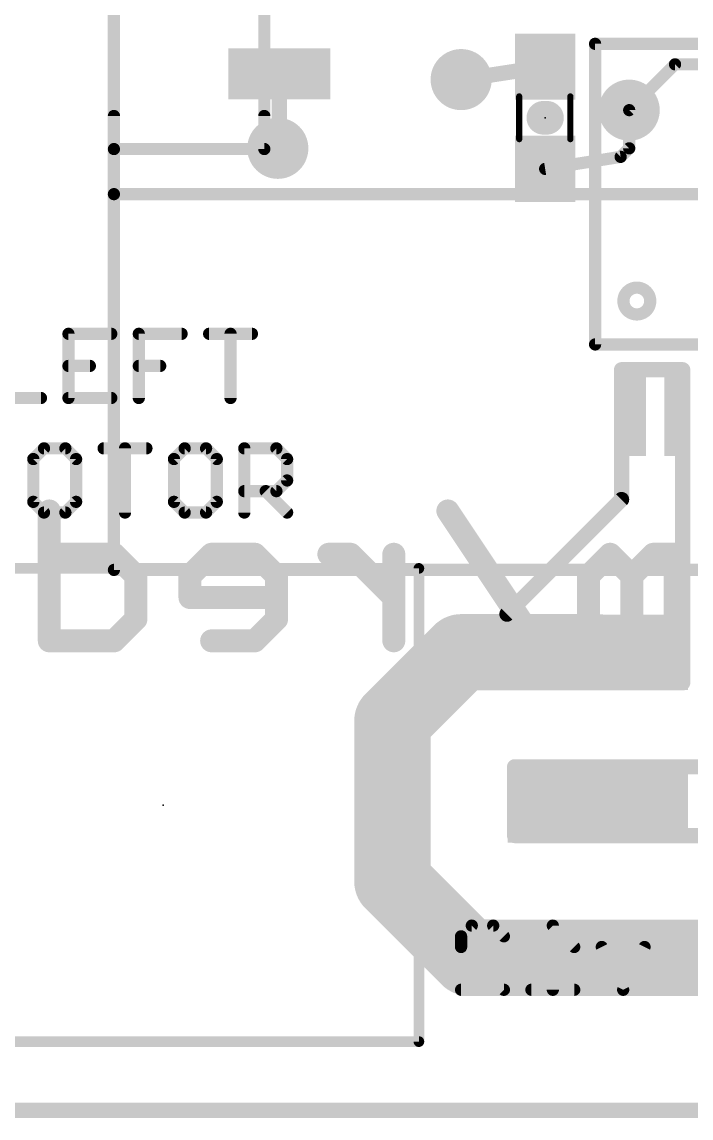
# Model space of a CAD drawing. Extents: x -27 to 95, y -17 to 50.
# Drawn here: x 33.21 to 44.34, y -0.13 to 18.1 of the extents above; entities that cross this region are included whole.
import ezdxf

# ---------------------------------------------------------------- set-up
doc = ezdxf.new("R2010")
doc.units = 0
for name, color, linetype in [('1', 12, 'CONTINUOUS'), ('16', 132, 'CONTINUOUS'), ('18', 110, 'CONTINUOUS'), ('20', 53, 'CONTINUOUS'), ('21', 41, 'CONTINUOUS'), ('22', 40, 'CONTINUOUS'), ('23', 53, 'CONTINUOUS'), ('51', 53, 'CONTINUOUS')]:
    doc.layers.add(name, color=color, linetype=linetype)

# ---------------------------------------------------------------- blocks, each defined once
blk = doc.blocks.new('RECT')
blk.add_solid([(-0.5, -0.5), (0.5, -0.5), (-0.5, 0.5), (0.5, 0.5)])
blk = doc.blocks.new('ROUNDV')
at = {"const_width": 0.5}
blk.add_lwpolyline([(0, -0.25, 1), (0, 0.25, 1), (0, -0.25)], format="xyb", dxfattribs=at)

msp = doc.modelspace()

# ---------------------------------------------------------------- linework, layer by layer
at = {"layer": '1'}
for points, const_width in [([(37.49, 17.24), (37.49, 16.281)], 0.254), ([(41.91, 17.36), (40.513, 17.145)], 0.254), ([(44.069, 17.399), (43.307, 16.637)], 0.2032), ([(45.72, 17.399), (44.069, 17.399)], 0.2032), ([(43.307, 16.637), (43.307, 16.002)], 0.2032), ([(37.49, 16.281), (37.465, 16.002)], 0.254), ([(43.307, 16.002), (43.165, 15.86)], 0.2032), ([(41.91, 15.66), (43.165, 15.86)], 0.2032), ([(43.18, 12.319), (44.196, 12.319)], 0.254), ([(43.18, 10.16), (43.18, 12.319)], 0.254), ([(44.196, 12.319), (44.196, 7.112)], 0.254), ([(41.275, 8.255), (43.18, 10.16)], 0.254), ([(40.513, 7.62), (39.37, 6.477)], 1.27), ([(42.785, 7.62), (40.513, 7.62)], 1.27), ([(41.402, 8.255), (41.275, 8.255)], 0.254), ([(41.402, 7.112), (41.402, 8.255)], 0.254), ([(39.37, 3.81), (39.37, 6.477)], 1.27), ([(44.196, 7.112), (41.402, 7.112)], 0.254), ([(41.402, 4.572), (41.402, 5.715)], 0.254), ([(41.402, 5.715), (44.577, 5.715)], 0.254), ([(45.72, 4.572), (41.402, 4.572)], 0.254), ([(40.64, 2.54), (39.37, 3.81)], 1.27), ([(42.785, 2.54), (40.64, 2.54)], 1.27), ([(45.72, 2.54), (42.785, 2.54)], 1.27), ([(91.44, 0), (2.54, 0)], 0.254)]:
    msp.add_lwpolyline(points, dxfattribs=dict(at, const_width=const_width))
for points, const_width in [([(37.5535, 17.24, 1), (37.4265, 17.24)], 0.127), ([(41.9197, 17.2972, 1), (41.9003, 17.4228)], 0.127), ([(44.069, 17.4498, 1), (44.069, 17.3482)], 0.1016), ([(44.1049, 17.3631, 1), (44.0331, 17.4349)], 0.1016), ([(40.5033, 17.2078, 1), (40.5227, 17.0822)], 0.127), ([(43.3578, 16.637, 1), (43.2562, 16.637)], 0.1016), ([(43.2711, 16.6729, 1), (43.3429, 16.6011)], 0.1016), ([(37.4265, 16.281, 1), (37.5535, 16.281)], 0.127), ([(37.5532, 16.2753, 1), (37.4268, 16.2867)], 0.127), ([(37.4018, 16.0077, 1), (37.5282, 15.9963)], 0.127), ([(43.2562, 16.002, 1), (43.3578, 16.002)], 0.1016), ([(43.3429, 15.9661, 1), (43.2711, 16.0379)], 0.1016), ([(43.1291, 15.8959, 1), (43.2009, 15.8241)], 0.1016), ([(43.173, 15.8098, 1), (43.157, 15.9102)], 0.1016), ([(41.902, 15.7102, 1), (41.918, 15.6098)], 0.1016), ([(43.18, 12.3825, 1), (43.18, 12.2555)], 0.127), ([(43.2435, 12.319, 1), (43.1165, 12.319)], 0.127), ([(44.2595, 12.319, 1), (44.1325, 12.319)], 0.127), ([(44.196, 12.2555, 1), (44.196, 12.3825)], 0.127), ([(43.1165, 10.16, 1), (43.2435, 10.16)], 0.127), ([(43.2249, 10.1151, 1), (43.1351, 10.2049)], 0.127), ([(40.513, 7.9375, 1), (40.513, 7.3025)], 0.635), ([(40.7375, 7.3955, 1), (40.2885, 7.8445)], 0.635), ([(41.275, 8.3185, 1), (41.275, 8.1915)], 0.127), ([(41.2301, 8.2999, 1), (41.3199, 8.2101)], 0.127), ([(41.4655, 8.255, 1), (41.3385, 8.255)], 0.127), ([(41.402, 8.1915, 1), (41.402, 8.3185)], 0.127), ([(42.785, 7.3025, 1), (42.785, 7.9375)], 0.635), ([(39.6875, 6.477, 1), (39.0525, 6.477)], 0.635), ([(41.402, 7.1755, 1), (41.402, 7.0485)], 0.127), ([(41.3385, 7.112, 1), (41.4655, 7.112)], 0.127), ([(44.1325, 7.112, 1), (44.2595, 7.112)], 0.127), ([(44.196, 7.0485, 1), (44.196, 7.1755)], 0.127), ([(39.1455, 6.7015, 1), (39.5945, 6.2525)], 0.635), ([(41.4655, 5.715, 1), (41.3385, 5.715)], 0.127), ([(41.402, 5.7785, 1), (41.402, 5.6515)], 0.127), ([(41.402, 4.6355, 1), (41.402, 4.5085)], 0.127), ([(41.3385, 4.572, 1), (41.4655, 4.572)], 0.127), ([(39.5945, 4.0345, 1), (39.1455, 3.5855)], 0.635), ([(39.0525, 3.81, 1), (39.6875, 3.81)], 0.635), ([(40.64, 2.8575, 1), (40.64, 2.2225)], 0.635), ([(42.785, 2.8575, 1), (42.785, 2.2225)], 0.635), ([(42.785, 2.2225, 1), (42.785, 2.8575)], 0.635), ([(40.4155, 2.3155, 1), (40.8645, 2.7645)], 0.635)]:
    msp.add_lwpolyline(points, format="xyb", dxfattribs=dict(at, const_width=const_width))
at = {"layer": '16'}
for points, const_width in [([(40.5119, 2.8964), (40.6898, 3.0743)], 0.2032), ([(40.6898, 3.0743), (41.0458, 3.0743)], 0.2032), ([(41.0458, 3.0743), (41.2237, 2.8964)], 0.2032), ([(42.3931, 2.7184), (42.0372, 3.0743)], 0.2032), ([(42.0372, 3.0743), (42.0372, 2.0066)], 0.2032), ([(40.5119, 2.7184), (40.5119, 2.8964)], 0.2032), ([(41.2237, 2.0066), (40.5119, 2.7184)], 0.2032), ([(43.2066, 2.0066), (42.8507, 2.7184)], 0.2032), ([(43.5625, 2.7184), (43.2066, 2.0066)], 0.2032), ([(40.5119, 2.0066), (41.2237, 2.0066)], 0.2032), ([(42.3931, 2.0066), (41.6813, 2.0066)], 0.2032), ([(91.44, 0), (2.54, 0)], 0.254)]:
    msp.add_lwpolyline(points, dxfattribs=dict(at, const_width=const_width))
at = {"layer": '16', "const_width": 0.1016}
for points in [[(40.6898, 3.1251, 1), (40.6898, 3.0235)], [(40.7258, 3.0384, 1), (40.6539, 3.1102)], [(41.0817, 3.1102, 1), (41.0098, 3.0384)], [(41.0458, 3.0235, 1), (41.0458, 3.1251)], [(42.0731, 3.1102, 1), (42.0013, 3.0384)], [(42.088, 3.0743, 1), (41.9864, 3.0743)], [(40.5627, 2.8964, 1), (40.4611, 2.8964)], [(40.476, 2.9323, 1), (40.5478, 2.8604)], [(41.1878, 2.8604, 1), (41.2596, 2.9323)], [(40.5478, 2.7543, 1), (40.476, 2.6825)], [(40.4611, 2.7184, 1), (40.5627, 2.7184)], [(42.3572, 2.6825, 1), (42.429, 2.7543)], [(42.8961, 2.7411, 1), (42.8053, 2.6957)], [(43.6079, 2.6957, 1), (43.5171, 2.7411)], [(40.5119, 2.0574, 1), (40.5119, 1.9558)], [(41.1878, 1.9707, 1), (41.2596, 2.0425)], [(41.2237, 1.9558, 1), (41.2237, 2.0574)], [(41.6813, 2.0574, 1), (41.6813, 1.9558)], [(41.9864, 2.0066, 1), (42.088, 2.0066)], [(42.3931, 1.9558, 1), (42.3931, 2.0574)], [(43.1612, 2.0293, 1), (43.252, 1.9839)], [(43.1612, 1.9839, 1), (43.252, 2.0293)]]:
    msp.add_lwpolyline(points, format="xyb", dxfattribs=at)
at = {"layer": '20', "const_width": 0.254}
msp.add_lwpolyline([(2.54, 0), (91.44, 0)], dxfattribs=at)
at = {"layer": '21'}
for points, const_width in [([(42.74, 17.74), (51.24, 17.74)], 0.2032), ([(42.74, 12.74), (42.74, 17.74)], 0.2032), ([(41.8795, 16.51), (41.9405, 16.51)], 0.5588), ([(34.74, 15.99), (34.74, 16.54)], 0.2032), ([(37.24, 15.99), (37.24, 16.54)], 0.2032), ([(34.74, 15.99), (34.74, 15.24)], 0.2032), ([(34.74, 15.99), (37.24, 15.99)], 0.2032), ([(34.74, 15.24), (59.24, 15.24)], 0.2032), ([(34.696, 12.9168), (33.9842, 12.9168)], 0.2032), ([(33.9842, 12.9168), (33.9842, 11.8491)], 0.2032), ([(35.1536, 11.8491), (35.1536, 12.9168)], 0.2032), ([(35.1536, 12.9168), (35.8654, 12.9168)], 0.2032), ([(36.323, 12.9168), (37.0348, 12.9168)], 0.2032), ([(36.6789, 11.8491), (36.6789, 12.9168)], 0.2032), ([(51.24, 12.74), (42.74, 12.74)], 0.2032), ([(33.9842, 12.383), (34.3401, 12.383)], 0.2032), ([(35.1536, 12.383), (35.5095, 12.383)], 0.2032), ([(32.8148, 11.8491), (33.5266, 11.8491)], 0.2032), ([(33.9842, 11.8491), (34.696, 11.8491)], 0.2032), ([(33.5774, 11.0118), (33.3995, 10.8339)], 0.2032), ([(33.9334, 11.0118), (33.5774, 11.0118)], 0.2032), ([(34.1113, 10.8339), (33.9334, 11.0118)], 0.2032), ([(34.5689, 11.0118), (35.2807, 11.0118)], 0.2032), ([(34.9248, 9.9441), (34.9248, 11.0118)], 0.2032), ([(35.9162, 11.0118), (35.7383, 10.8339)], 0.2032), ([(36.2722, 11.0118), (35.9162, 11.0118)], 0.2032), ([(36.4501, 10.8339), (36.2722, 11.0118)], 0.2032), ([(36.9077, 9.9441), (36.9077, 11.0118)], 0.2032), ([(36.9077, 11.0118), (37.4415, 11.0118)], 0.2032), ([(37.4415, 11.0118), (37.6195, 10.8339)], 0.2032), ([(33.3995, 10.8339), (33.3995, 10.122)], 0.2032), ([(34.1113, 10.122), (34.1113, 10.8339)], 0.2032), ([(35.7383, 10.8339), (35.7383, 10.122)], 0.2032), ([(36.4501, 10.122), (36.4501, 10.8339)], 0.2032), ([(37.6195, 10.8339), (37.6195, 10.478)], 0.2032), ([(37.6195, 10.478), (37.4415, 10.3)], 0.2032), ([(37.4415, 10.3), (36.9077, 10.3)], 0.2032), ([(37.2636, 10.3), (37.6195, 9.9441)], 0.2032), ([(33.3995, 10.122), (33.5774, 9.9441)], 0.2032), ([(33.9334, 9.9441), (34.1113, 10.122)], 0.2032), ([(35.7383, 10.122), (35.9162, 9.9441)], 0.2032), ([(36.2722, 9.9441), (36.4501, 10.122)], 0.2032), ([(33.5774, 9.9441), (33.9334, 9.9441)], 0.2032), ([(35.9162, 9.9441), (36.2722, 9.9441)], 0.2032), ([(39.81, 9.015), (31.31, 9.015)], 0.1778), ([(39.81, 1.145), (39.81, 9.015)], 0.1778), ([(31.31, 1.145), (39.81, 1.145)], 0.1778)]:
    msp.add_lwpolyline(points, dxfattribs=dict(at, const_width=const_width))
for points, const_width in [([(42.74, 17.7908, 1), (42.74, 17.6892)], 0.1016), ([(42.7908, 17.74, 1), (42.6892, 17.74)], 0.1016), ([(41.8795, 16.6497, 1), (41.8795, 16.3703)], 0.2794), ([(41.9405, 16.3703, 1), (41.9405, 16.6497)], 0.2794), ([(34.7908, 16.54, 1), (34.6892, 16.54)], 0.1016), ([(37.2908, 16.54, 1), (37.1892, 16.54)], 0.1016), ([(34.7908, 15.99, 1), (34.6892, 15.99)], 0.1016), ([(34.74, 16.0408, 1), (34.74, 15.9392)], 0.1016), ([(37.24, 15.9392, 1), (37.24, 16.0408)], 0.1016), ([(34.6892, 15.99, 1), (34.7908, 15.99)], 0.1016), ([(37.1892, 15.99, 1), (37.2908, 15.99)], 0.1016), ([(34.74, 15.2908, 1), (34.74, 15.1892)], 0.1016), ([(34.6892, 15.24, 1), (34.7908, 15.24)], 0.1016), ([(43.434, 13.2389, 1), (43.434, 13.6851, 1), (43.434, 13.2389)], 0.2032), ([(33.9842, 12.9676, 1), (33.9842, 12.866)], 0.1016), ([(34.035, 12.9168, 1), (33.9334, 12.9168)], 0.1016), ([(34.696, 12.866, 1), (34.696, 12.9676)], 0.1016), ([(35.2044, 12.9168, 1), (35.1028, 12.9168)], 0.1016), ([(35.1536, 12.9676, 1), (35.1536, 12.866)], 0.1016), ([(35.8654, 12.866, 1), (35.8654, 12.9676)], 0.1016), ([(36.323, 12.9676, 1), (36.323, 12.866)], 0.1016), ([(36.7297, 12.9168, 1), (36.6281, 12.9168)], 0.1016), ([(37.0348, 12.866, 1), (37.0348, 12.9676)], 0.1016), ([(42.74, 12.7908, 1), (42.74, 12.6892)], 0.1016), ([(42.6892, 12.74, 1), (42.7908, 12.74)], 0.1016), ([(33.9842, 12.4338, 1), (33.9842, 12.3322)], 0.1016), ([(34.3401, 12.3322, 1), (34.3401, 12.4338)], 0.1016), ([(35.1536, 12.4338, 1), (35.1536, 12.3322)], 0.1016), ([(35.5095, 12.3322, 1), (35.5095, 12.4338)], 0.1016), ([(33.5266, 11.7983, 1), (33.5266, 11.8999)], 0.1016), ([(33.9842, 11.8999, 1), (33.9842, 11.7983)], 0.1016), ([(33.9334, 11.8491, 1), (34.035, 11.8491)], 0.1016), ([(34.696, 11.7983, 1), (34.696, 11.8999)], 0.1016), ([(35.1028, 11.8491, 1), (35.2044, 11.8491)], 0.1016), ([(36.6281, 11.8491, 1), (36.7297, 11.8491)], 0.1016), ([(33.5774, 11.0626, 1), (33.5774, 10.961)], 0.1016), ([(33.6134, 10.9759, 1), (33.5415, 11.0477)], 0.1016), ([(33.9693, 11.0477, 1), (33.8974, 10.9759)], 0.1016), ([(33.9334, 10.961, 1), (33.9334, 11.0626)], 0.1016), ([(34.5689, 11.0626, 1), (34.5689, 10.961)], 0.1016), ([(34.9756, 11.0118, 1), (34.874, 11.0118)], 0.1016), ([(35.2807, 10.961, 1), (35.2807, 11.0626)], 0.1016), ([(35.9162, 11.0626, 1), (35.9162, 10.961)], 0.1016), ([(35.9522, 10.9759, 1), (35.8803, 11.0477)], 0.1016), ([(36.3081, 11.0477, 1), (36.2362, 10.9759)], 0.1016), ([(36.2722, 10.961, 1), (36.2722, 11.0626)], 0.1016), ([(36.9585, 11.0118, 1), (36.8569, 11.0118)], 0.1016), ([(36.9077, 11.0626, 1), (36.9077, 10.961)], 0.1016), ([(37.4775, 11.0477, 1), (37.4056, 10.9759)], 0.1016), ([(37.4415, 10.961, 1), (37.4415, 11.0626)], 0.1016), ([(33.4503, 10.8339, 1), (33.3487, 10.8339)], 0.1016), ([(33.3636, 10.8698, 1), (33.4354, 10.7979)], 0.1016), ([(34.1621, 10.8339, 1), (34.0605, 10.8339)], 0.1016), ([(34.0754, 10.7979, 1), (34.1472, 10.8698)], 0.1016), ([(35.7891, 10.8339, 1), (35.6875, 10.8339)], 0.1016), ([(35.7024, 10.8698, 1), (35.7742, 10.7979)], 0.1016), ([(36.5009, 10.8339, 1), (36.3993, 10.8339)], 0.1016), ([(36.4142, 10.7979, 1), (36.486, 10.8698)], 0.1016), ([(37.6703, 10.8339, 1), (37.5687, 10.8339)], 0.1016), ([(37.5836, 10.7979, 1), (37.6554, 10.8698)], 0.1016), ([(37.6554, 10.442, 1), (37.5836, 10.5139)], 0.1016), ([(36.9077, 10.3508, 1), (36.9077, 10.2492)], 0.1016), ([(37.2995, 10.3359, 1), (37.2277, 10.2641)], 0.1016), ([(37.4415, 10.2492, 1), (37.4415, 10.3508)], 0.1016), ([(37.5687, 10.478, 1), (37.6703, 10.478)], 0.1016), ([(33.4354, 10.158, 1), (33.3636, 10.0861)], 0.1016), ([(34.1472, 10.0861, 1), (34.0754, 10.158)], 0.1016), ([(35.7742, 10.158, 1), (35.7024, 10.0861)], 0.1016), ([(36.486, 10.0861, 1), (36.4142, 10.158)], 0.1016), ([(37.4056, 10.3359, 1), (37.4775, 10.2641)], 0.1016), ([(33.3487, 10.122, 1), (33.4503, 10.122)], 0.1016), ([(33.5774, 9.9949, 1), (33.5774, 9.8933)], 0.1016), ([(33.5415, 9.9082, 1), (33.6134, 9.98)], 0.1016), ([(33.8974, 9.98, 1), (33.9693, 9.9082)], 0.1016), ([(33.9334, 9.8933, 1), (33.9334, 9.9949)], 0.1016), ([(34.0605, 10.122, 1), (34.1621, 10.122)], 0.1016), ([(35.6875, 10.122, 1), (35.7891, 10.122)], 0.1016), ([(35.9162, 9.9949, 1), (35.9162, 9.8933)], 0.1016), ([(35.8803, 9.9082, 1), (35.9522, 9.98)], 0.1016), ([(36.2362, 9.98, 1), (36.3081, 9.9082)], 0.1016), ([(36.2722, 9.8933, 1), (36.2722, 9.9949)], 0.1016), ([(36.3993, 10.122, 1), (36.5009, 10.122)], 0.1016), ([(37.5836, 9.9082, 1), (37.6554, 9.98)], 0.1016), ([(34.874, 9.9441, 1), (34.9756, 9.9441)], 0.1016), ([(36.8569, 9.9441, 1), (36.9585, 9.9441)], 0.1016), ([(39.8544, 9.015, 1), (39.7656, 9.015)], 0.0889), ([(39.81, 8.9706, 1), (39.81, 9.0595)], 0.0889), ([(39.7656, 1.145, 1), (39.8544, 1.145)], 0.0889), ([(39.81, 1.1005, 1), (39.81, 1.1895)], 0.0889)]:
    msp.add_lwpolyline(points, format="xyb", dxfattribs=dict(at, const_width=const_width))
at = {"layer": '22', "const_width": 0.1905}
for points in [[(33.7602, 9.9713, 1), (33.5697, 9.9713)], [(40.3708, 10.0242, 1), (40.2123, 9.9185)], [(33.665, 9.3463, 1), (33.665, 9.1558)], [(34.8127, 9.3184, 1), (34.678, 9.1837)], [(34.7454, 9.1558, 1), (34.7454, 9.3463)], [(36.3639, 9.3463, 1), (36.3639, 9.1558)], [(36.4313, 9.1837, 1), (36.2966, 9.3184)], [(37.1515, 9.3184, 1), (37.0168, 9.1837)], [(37.0842, 9.1558, 1), (37.0842, 9.3463)], [(38.3129, 9.3463, 1), (38.3129, 9.1558)], [(38.7404, 9.3184, 1), (38.6057, 9.1837)], [(38.6731, 9.1558, 1), (38.6731, 9.3463)], [(39.4886, 9.2511, 1), (39.2981, 9.2511)], [(43.0579, 9.3184, 1), (42.9232, 9.1837)], [(43.0579, 9.1837, 1), (42.9232, 9.3184)], [(43.7108, 9.3463, 1), (43.7108, 9.1558)], [(43.7781, 9.1837, 1), (43.6434, 9.3184)], [(44.1662, 9.2511, 1), (43.9757, 9.2511)], [(44.0709, 9.1558, 1), (44.0709, 9.3463)], [(35.2008, 8.8909, 1), (35.0103, 8.8909)], [(35.0382, 8.8236, 1), (35.1729, 8.9583)], [(36.099, 8.8909, 1), (35.9085, 8.8909)], [(35.9364, 8.9583, 1), (36.0711, 8.8236)], [(37.5396, 8.8909, 1), (37.3491, 8.8909)], [(37.377, 8.8236, 1), (37.5117, 8.9583)], [(42.7256, 8.8909, 1), (42.5351, 8.8909)], [(42.563, 8.9583, 1), (42.6977, 8.8236)], [(43.4459, 8.8909, 1), (43.2554, 8.8909)], [(43.2833, 8.9583, 1), (43.418, 8.8236)], [(43.2833, 8.8236, 1), (43.418, 8.9583)], [(35.9085, 8.5308, 1), (36.099, 8.5308)], [(36.0038, 8.626, 1), (36.0038, 8.4355)], [(37.4443, 8.4355, 1), (37.4443, 8.626)], [(39.326, 8.4634, 1), (39.4607, 8.5981)], [(35.0103, 8.1706, 1), (35.2008, 8.1706)], [(35.1729, 8.1033, 1), (35.0382, 8.238)], [(37.3491, 8.1706, 1), (37.5396, 8.1706)], [(37.5117, 8.1033, 1), (37.377, 8.238)], [(33.5697, 7.8105, 1), (33.7602, 7.8105)], [(33.665, 7.9058, 1), (33.665, 7.7153)], [(34.678, 7.8779, 1), (34.8127, 7.7431)], [(34.7454, 7.7153, 1), (34.7454, 7.9058)], [(36.3639, 7.9058, 1), (36.3639, 7.7153)], [(37.0168, 7.8779, 1), (37.1515, 7.7431)], [(37.0842, 7.7153, 1), (37.0842, 7.9058)], [(39.2981, 7.8105, 1), (39.4886, 7.8105)], [(41.6529, 7.7577, 1), (41.8114, 7.8633)], [(42.5351, 7.8105, 1), (42.7256, 7.8105)], [(43.2554, 7.8105, 1), (43.4459, 7.8105)], [(43.9757, 7.8105, 1), (44.1662, 7.8105)]]:
    msp.add_lwpolyline(points, format="xyb", dxfattribs=at)
at = {"layer": '22', "const_width": 0.381}
for points in [[(33.665, 9.9713), (33.665, 7.8105)], [(41.7321, 7.8105), (40.2916, 9.9713)], [(34.7454, 9.2511), (33.665, 9.2511)], [(35.1055, 8.8909), (34.7454, 9.2511)], [(36.3639, 9.2511), (36.0038, 8.8909)], [(37.0842, 9.2511), (36.3639, 9.2511)], [(37.4443, 8.8909), (37.0842, 9.2511)], [(38.6731, 9.2511), (38.3129, 9.2511)], [(39.3933, 8.5308), (38.6731, 9.2511)], [(39.3933, 7.8105), (39.3933, 9.2511)], [(42.9905, 9.2511), (42.6304, 8.8909)], [(43.3506, 8.8909), (42.9905, 9.2511)], [(43.7108, 9.2511), (43.3506, 8.8909)], [(44.0709, 9.2511), (43.7108, 9.2511)], [(44.0709, 7.8105), (44.0709, 9.2511)], [(35.1055, 8.1706), (35.1055, 8.8909)], [(36.0038, 8.8909), (36.0038, 8.5308)], [(37.4443, 8.1706), (37.4443, 8.8909)], [(42.6304, 8.8909), (42.6304, 7.8105)], [(43.3506, 8.8909), (43.3506, 7.8105)], [(36.0038, 8.5308), (37.4443, 8.5308)], [(34.7454, 7.8105), (35.1055, 8.1706)], [(37.0842, 7.8105), (37.4443, 8.1706)], [(33.665, 7.8105), (34.7454, 7.8105)], [(36.3639, 7.8105), (37.0842, 7.8105)]]:
    msp.add_lwpolyline(points, dxfattribs=at)
at = {"layer": '23'}
for p in [(41.91, 16.51), (35.56, 5.08)]:
    msp.add_point(p, dxfattribs=at)
at = {"layer": '51'}
for points, const_width in [([(34.74, 15.99), (34.74, 36.49)], 0.2032), ([(37.24, 36.49), (37.24, 15.99)], 0.2032), ([(41.478, 16.154), (41.478, 16.866)], 0.1016), ([(42.329, 16.154), (42.329, 16.866)], 0.1016), ([(34.74, 15.99), (37.24, 15.99)], 0.2032), ([(34.74, 15.24), (34.74, 8.99)], 0.2032), ([(34.74, 8.99), (59.24, 8.99)], 0.2032)]:
    msp.add_lwpolyline(points, dxfattribs=dict(at, const_width=const_width))
for points, const_width in [([(41.5034, 16.866, 1), (41.4526, 16.866)], 0.0508), ([(42.3544, 16.866, 1), (42.3036, 16.866)], 0.0508), ([(34.74, 16.0408, 1), (34.74, 15.9392)], 0.1016), ([(37.24, 15.9392, 1), (37.24, 16.0408)], 0.1016), ([(41.4526, 16.154, 1), (41.5034, 16.154)], 0.0508), ([(42.3036, 16.154, 1), (42.3544, 16.154)], 0.0508), ([(34.6892, 15.99, 1), (34.7908, 15.99)], 0.1016), ([(37.1892, 15.99, 1), (37.2908, 15.99)], 0.1016), ([(34.7908, 15.24, 1), (34.6892, 15.24)], 0.1016), ([(34.74, 9.0408, 1), (34.74, 8.9392)], 0.1016), ([(34.6892, 8.99, 1), (34.7908, 8.99)], 0.1016)]:
    msp.add_lwpolyline(points, format="xyb", dxfattribs=dict(at, const_width=const_width))

# ---------------------------------------------------------------- block references
at = {"layer": '1', "xscale": 1.1, "rotation": 90}
for p in [(41.91, 17.36), (41.91, 15.66)]:
    msp.add_blockref('RECT', p, dxfattribs=at)
at = {"layer": '1', "rotation": 90}
for p, xscale, yscale in [((37.49, 17.24), 0.85, 1.7), ((42.785, 7.62), 1.25, 3), ((42.785, 5.08), 1.25, 3), ((42.785, 2.54), 1.25, 3)]:
    msp.add_blockref('RECT', p, dxfattribs=dict(at, xscale=xscale, yscale=yscale))
at = {"layer": '1', "xscale": 0.348, "yscale": 1.397}
for p in [(43.415, 11.584), (44.065, 11.584)]:
    msp.add_blockref('RECT', p, dxfattribs=at)
at = {"layer": '18', "xscale": 1.016, "yscale": 1.016}
for p in [(40.513, 17.145), (40.513, 17.145), (43.307, 16.637), (43.307, 16.637), (37.465, 16.002), (37.465, 16.002)]:
    msp.add_blockref('ROUNDV', p, dxfattribs=at)
at = {"layer": '51'}
for p, xscale, yscale, rotation in [((41.9049, 17.0903), 0.5001, 0.95, 90), ((41.9049, 15.9219), 0.5001, 0.95, 90), ((42.785, 7.62), 0.64, 0.85, 270), ((42.785, 5.08), 0.64, 0.85, 270), ((42.785, 2.54), 0.64, 0.85, 270)]:
    msp.add_blockref('RECT', p, dxfattribs=dict(at, xscale=xscale, yscale=yscale, rotation=rotation))

doc.saveas('drawing.dxf')
